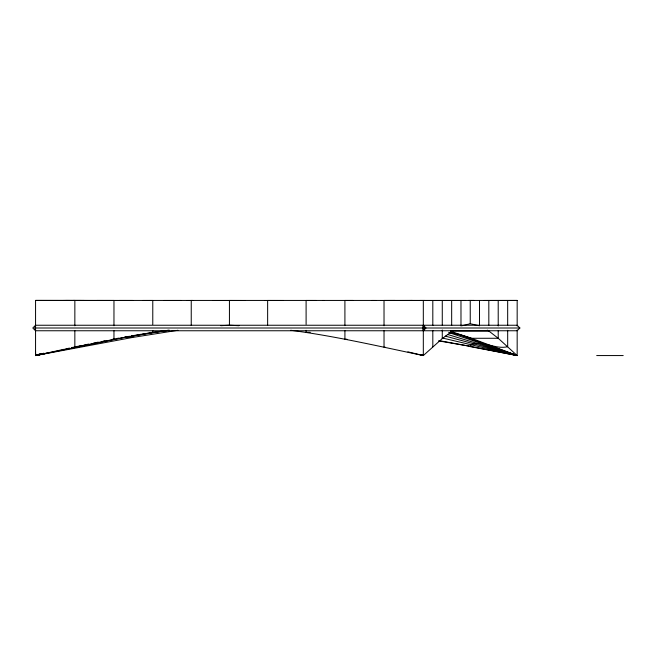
<?xml version="1.0" encoding="UTF-8"?>
<svg xmlns="http://www.w3.org/2000/svg" width="656" height="656" viewBox="0 0 656 656"><rect width="100%" height="100%" fill="white"/><g stroke="black" fill="none" stroke-linecap="round" stroke-linejoin="round"><path stroke-width="0.98" d="M73.685 347.254L74.841 347.254L74.85 330.673M74.85 325.802L74.858 300.448L65.608 300.448M113.964 330.608L113.964 339.357L74.841 347.254M113.964 325.745L113.972 300.456L96.801 300.464M152.774 330.452L152.774 332.453L113.398 339.365M152.774 324.458L152.782 300.464L142.828 300.473M191.24 325.425L191.24 300.464L192.782 300.473L187.263 300.489M220.842 325.696L229.436 325.212L229.436 300.464L245.369 300.497M35.563 330.755L34.957 328L35.563 325.245L517.166 325.245L519.864 328L517.166 330.755L35.563 330.755L32.8 328L35.563 325.245M426.006 328L423.317 330.755L422.718 328L423.317 325.245L426.006 328L519.864 328M423.317 330.755L423.915 328L423.317 325.245M290.715 330.28C335.355 336.143 379.283 346.36 423.317 355.56L442.275 338.57L453.222 330.444M38.056 354.42L35.555 355.56L35.563 300.44L517.166 300.44L517.166 326.032M38.269 354.511L35.555 355.56L35.555 351.247M40.246 353.773L35.555 355.56L35.555 353.404M40.254 354.01L35.555 355.56L132.733 337.422L177.924 330.28M38.368 354.642L35.555 355.56L124.525 337.422L167.993 330.288M43.731 353.297L35.555 355.56L46.584 353.223M44.018 353.281L35.555 355.56L63.87 349.328M461.758 325.794L470.245 323.736L479.503 325.778L479.503 300.473M64.813 349.123L69.528 348.09M71.414 347.672L73.3 347.254M74.267 347.057L81.943 345.482M83.87 345.089L88.667 344.097M93.472 343.113L98.269 342.129M103.074 341.145L104.993 340.743M112.709 339.193L114.693 338.849M116.678 338.504L118.662 338.16M124.615 337.118L129.576 336.257M131.561 335.913L141.491 334.183M142.483 334.011L169.273 330.255M169.125 330.28L151.413 332.461M323.941 300.481L322.44 300.489L324.482 300.497M410.959 300.473L465.612 300.473M265.155 300.505L276.365 300.489M412.304 300.448L380.964 300.497M73.152 300.456L84.239 300.448M119.392 300.464L132.742 300.464M164.139 300.481L180.941 300.473M212.765 300.497L228.788 300.481M395.06 300.448L384.022 300.448L384.031 325.761M424.76 300.464L419.979 300.464M473.985 300.456L468.482 300.448M132.569 300.489L35.563 300.44L109.134 300.489M484.161 300.473L517.166 300.44M34.965 328L422.718 328M423.317 328L425.359 328M450.574 331.026L488.827 331.018L498.224 338.275L517.174 355.56L517.166 329.968M124.525 337.422L132.733 337.422M79.663 346.237L84.23 346.237M385.162 347.18L384.031 347.18L384.031 330.624M596.698 355.56L623.2 355.56M410.377 300.481L414.059 300.489M283.564 300.481L267.64 300.464L267.64 325.327M316.094 300.473L306.098 300.464L306.106 324.343M353.076 300.456L344.908 300.456L344.917 325.655M375.781 300.481L371.78 300.473M112.135 300.489L118.482 300.489M63.443 300.464L69.733 300.473M75.03 300.473L81.016 300.481M85.329 300.481L88.257 300.489M310.263 332.305L306.106 332.305L306.106 330.312M346.958 339.226L344.917 339.226L344.917 330.501M438.651 340.899L470.065 346.294L517.174 355.56L471.467 338.283L451.418 331.633M229.436 325.212L238.989 325.72M439.2 340.636L470.065 346.294L471.5 344.58C483.48 340.161 495.387 349.796 507.678 346.671L507.678 330.304M468.499 346.294L517.174 355.56L450.59 331.69M448.63 332.346L459.585 334.544L471.467 338.283L498.224 338.275L498.216 330.714M442.292 337.979L517.174 355.56L449.393 332.723M423.317 300.44L423.317 355.56L407.876 351.837M445.252 336.093L517.174 355.56L447.425 334.412M420.652 354.707L423.317 355.56L421.66 354.707M420.668 354.478L423.317 355.56M487.269 330.148L488.827 331.018M507.67 300.448L507.678 325.491M498.207 300.456L498.216 325.983M488.818 300.464L488.827 325.294M470.237 300.473L470.245 323.736M460.979 300.473L460.988 325.983M451.664 300.464L451.672 325.548M442.275 300.456L442.275 325.228M442.275 329.993L442.275 338.57M432.812 300.448L432.812 325.581M432.812 330.411L432.821 346.844"/></g></svg>
